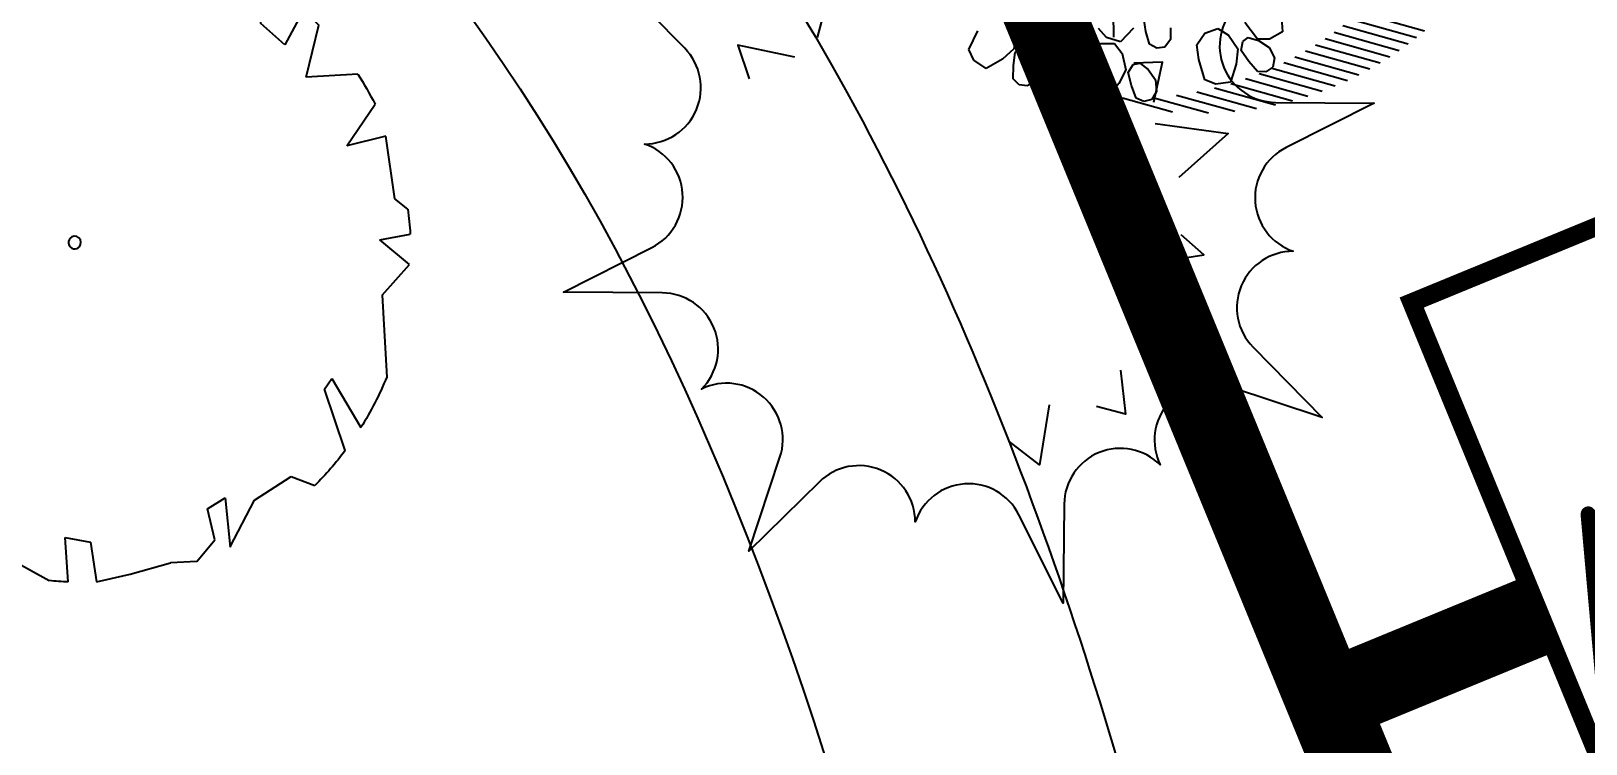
# Model space of a CAD drawing. Extents: x -809667 to 586099, y 3084146 to 3634412.
# Drawn here: x 381304.305 to 381307.657, y 3084290.553 to 3084292.09 of the extents above; entities that cross this region are included whole.
import ezdxf
from ezdxf.enums import TextEntityAlignment as Align

# ---------------------------------------------------------------- set-up
doc = ezdxf.new("R2010")
doc.units = 0
doc.header["$LTSCALE"] = 0.5
doc.header["$PDSIZE"] = 0.2
doc.linetypes.add('CONTINOUS', pattern=[0])
doc.layers.get('0').update_dxf_attribs({"linetype": 'CONTINUOUS'})
for name, color, linetype in [('EQUIP-箱柜', 3, 'CONTINUOUS'), ('TREE', 3, 'CONTINUOUS'), ('WIRE-动力', 2, 'CONTINUOUS'), ('文字', 7, 'CONTINUOUS')]:
    doc.layers.add(name, color=color, linetype=linetype)
doc.styles.add('_TEL_ATTDEF', font='GBENOR', dxfattribs={"width": 0.8, "height": 3, "bigfont": 'GBCBIG'})
doc.styles.add('_TEL_DIM', font='SIMPLEX', dxfattribs={"width": 0.8, "height": 3.5, "bigfont": 'HZTXT'})

# ---------------------------------------------------------------- blocks, each defined once
blk = doc.blocks.new('*E54')
at = {"layer": 'TREE', "color": 0}
blk.add_ellipse((-2.37, 3.565), major_axis=(2.696, 1.394), ratio=1, start_param=0.518575, end_param=0.519414, dxfattribs=at)
blk = doc.blocks.new('A$C4C586FE1')
at = {"layer": 'TREE', "color": 0}
for p, q in [((1294, 2743), (1192.9, 2818.9)), ((1417.9, 2836.2), (1388.9, 2616.6)), ((1786.8, 2659.7), (1417.9, 2836.2)), ((1100.1, 2800.7), (873.4, 2660.3)), ((1261.1, 2599.4), (1294, 2743)), ((1875, 2685.7), (1786.8, 2659.7)), ((2107.7, 2532.3), (1875, 2685.7)), ((873.4, 2660.3), (885.1, 2448.8)), ((1388.9, 2616.6), (1261.1, 2599.4)), ((570, 2555.2), (514.1, 2441.5)), ((785.3, 2557.2), (585.3, 2566.4)), ((841.8, 2435.9), (785.3, 2557.2)), ((2272.6, 2551), (2260.8, 2515.8)), ((2260.8, 2515.8), (2107.7, 2532.3)), ((2410.9, 2296.6), (2336, 2500.2)), ((514.1, 2441.5), (288.4, 2275.8)), ((885.1, 2448.8), (841.8, 2435.9)), ((2434.2, 2275.2), (2410.9, 2296.6)), ((288.4, 2275.8), (287.5, 2250.5)), ((287.5, 2250.5), (483.5, 2157.2)), ((2564.8, 2085.9), (2434.2, 2275.2)), ((483.5, 2157.2), (422.4, 2031.4)), ((208.1, 2079), (170.6, 1878.4)), ((329.8, 2135.9), (208.1, 2079)), ((422.4, 2031.4), (329.8, 2135.9)), ((2577.2, 1905.4), (2564.8, 2085.9)), ((2688, 2051.3), (2577.2, 1905.4)), ((170.6, 1878.4), (15.6, 1628.2)), ((2666.2, 1735.2), (2771.9, 1843.1)), ((2799.1, 1743.9), (2724.5, 1645.7)), ((2724.5, 1645.7), (2666.2, 1735.2)), ((2787.7, 1243.8), (2821.3, 1628.8)), ((5.9, 1547.3), (197.8, 1550.3)), ((197.8, 1550.3), (173.3, 1443)), ((173.3, 1443), (0, 1424.7)), ((0, 1424.7), (27, 1278.9)), ((27, 1278.9), (66.8, 1102)), ((2631.6, 1201.9), (2787.7, 1243.8)), ((2635, 1085.7), (2631.6, 1201.9)), ((67, 987.7), (66.8, 1102)), ((2775.3, 1105.3), (2635, 1085.7)), ((2702, 977.7), (2775.3, 1105.3)), ((67, 987.7), (157.2, 906.4)), ((2642.7, 701.9), (2702, 977.7)), ((157.2, 906.4), (291.2, 931.2)), ((291.2, 931.2), (334.9, 852.4)), ((334.9, 852.4), (122.2, 842.3)), ((122.7, 841.2), (319.7, 727.5)), ((319.7, 727.5), (413.9, 564.3)), ((413.9, 564.3), (369.3, 463.8)), ((2274.5, 500.5), (2371.1, 598.9)), ((2371.1, 598.9), (2562.8, 580.2)), ((2418.9, 412.8), (2274.5, 500.5)), ((2129.9, 415.1), (2351.7, 350.2)), ((2132, 192.5), (2129.9, 415.1)), ((513.2, 326.3), (782.8, 401.8)), ((827.4, 368.4), (609.7, 253.1)), ((782.8, 401.8), (827.4, 368.4)), ((1825.7, 254.4), (1999.5, 124.4)), ((1858.7, 85.1), (1825.7, 254.4)), ((1175.5, 133.3), (821.4, 131.7)), ((1175.5, 133.3), (1301.7, 9.6)), ((1301.7, 9.6), (1413.5, 131.8)), ((1413.5, 131.8), (1432.3, 0)), ((1587.1, 58.5), (1858.7, 85.1)), ((1540.1, 5.2), (1587.1, 58.5))]:
    blk.add_line(p, q, dxfattribs=at)
at = {"layer": 'TREE', "color": 0, "extrusion": (0, 0, -1)}
for major_axis, start_param, end_param in [((1003, 1003), -1.011805, -0.945114), ((1003, 1003), -1.426629, -1.413216), ((1003, 1003), -0.139248, -0.081961), ((839.1, 1143.7), 0.475418, 0.633835), ((1003, 1003), 0.553886, 0.636541), ((1003, 1003), 4.017991, 4.075425), ((1003, 1003), 1.314933, 1.417635), ((839.5, 1143.4), 3.200433, 3.340883), ((1003, 1003), 1.573401, 1.638153), ((839.3, 1143.5), 2.942836, 3.115157), ((1003, 1003), 1.829101, 1.934165), ((1003, 1003), 2.270337, 2.346427)]:
    blk.add_ellipse((1418.5, 1418.4), major_axis=major_axis, ratio=1, start_param=start_param, end_param=end_param, dxfattribs=at)
at = {"layer": 'TREE', "color": 0, "linetype": 'Continuous'}
for start_param, end_param in [(0.01341, 3.155003), (3.155003, 6.296595)]:
    blk.add_ellipse((1466.4, 1447.2), major_axis=(19.2, 19.2), ratio=1, start_param=start_param, end_param=end_param, dxfattribs=at)
at = {"layer": 'TREE', "color": 8, "linetype": 'CONTINOUS', "extrusion": (0, 0, -1), "xscale": 467.4085850556439, "yscale": 467.4085850556439, "zscale": -467.4085850556439, "rotation": 278.9250190116231}
blk.add_blockref('*E54', (-2892.7, 65.8), dxfattribs=at)
blk = doc.blocks.new('紫薇')
at = {"color": 0}
for p, q in [((-417.9, -265.7), (-392.8, -248.4)), ((-419, -283.1), (-417.9, -265.7)), ((-341.1, -260.1), (-345.5, -278)), ((-409.4, -302.5), (-419, -283.1)), ((-345.5, -278), (-360.1, -297.3)), ((-381.8, -302.1), (-409.4, -302.5)), ((-360.1, -297.3), (-381.8, -302.1)), ((-372.7, -318), (-361.1, -302.6)), ((-361.1, -302.6), (-347.5, -300.7)), ((-347.5, -300.7), (-339.8, -306.5)), ((-339.8, -306.5), (-339.4, -322)), ((-382.4, -334.9), (-372.7, -318)), ((-379.1, -346.5), (-382.4, -334.9)), ((-339.4, -322), (-343.8, -339.9)), ((-234.3, -348.8), (-238.2, -331.8)), ((-369.5, -353.8), (-379.1, -346.5)), ((-355.9, -351.9), (-369.5, -353.8)), ((-343.8, -339.9), (-355.9, -351.9)), ((-281, -370), (-266.4, -354)), ((-266.4, -354), (-245.8, -352.3)), ((-245.8, -352.3), (-228.6, -362.3)), ((-219.7, -364.7), (-234.3, -348.8)), ((-228.6, -362.3), (-226.2, -380.5)), ((-193.4, -356.6), (-219.7, -364.7)), ((-180.1, -369.4), (-173.3, -351.3)), ((-298.2, -395.2), (-281, -370)), ((-226.2, -380.5), (-232.9, -403.8)), ((-184.7, -388.3), (-180.1, -369.4)), ((-146.3, -382.2), (-154.5, -397.2)), ((-292.9, -411.8), (-298.2, -395.2)), ((-232.9, -403.8), (-251.4, -416.1)), ((-231.9, -409.1), (-219.9, -402.4)), ((-219.9, -402.4), (-210.6, -405.1)), ((-210.6, -405.1), (-204.6, -419.3)), ((-178.3, -398.5), (-184.7, -388.3)), ((-167, -402.8), (-178.3, -398.5)), ((-154.5, -397.2), (-167, -402.8)), ((-277, -426.4), (-292.9, -411.8)), ((-251.4, -416.1), (-277, -426.4)), ((-240.1, -447), (-237.1, -427.7)), ((-237.1, -427.7), (-231.9, -409.1)), ((-204.6, -419.3), (-202.3, -437.6)), ((-132.9, -443), (-125, -422.8)), ((-125, -422.8), (-106.5, -413.8)), ((-106.5, -413.8), (-86.8, -416.9)), ((-86.8, -416.9), (-78, -433.1)), ((-43.8, -458.8), (-48.1, -428.6)), ((-204, -490.6), (-257.4, -437.3)), ((-232.8, -456.6), (-240.1, -447)), ((-202.3, -437.6), (-209.3, -453.2)), ((-139.8, -472.8), (-132.9, -443)), ((-78, -433.1), (-75.8, -457.1)), ((-72.9, -461.7), (-64.2, -451.2)), ((-64.2, -451.2), (-54.6, -450.3)), ((-54.6, -450.3), (-43.8, -461.4)), ((4.8, -442.7), (-7.1, -467.6)), ((-221.2, -459.9), (-232.8, -456.6)), ((-209.3, -453.2), (-221.2, -459.9)), ((-159.1, -517.9), (-218.6, -458.4)), ((-124.5, -534.7), (-187, -472.3)), ((-128.9, -486.3), (-139.8, -472.8)), ((-88.6, -475.3), (-108.7, -494.2)), ((-75.8, -457.1), (-88.6, -475.3)), ((-71.1, -481), (-72.9, -461.7)), ((-28.7, -467.5), (-43.8, -458.8)), ((-43.8, -461.4), (-35.1, -477.6)), ((-7.1, -467.6), (-28.7, -467.5)), ((-94.9, -546.7), (-158.9, -482.7)), ((-68.3, -555.6), (-133.5, -490.4)), ((-108.7, -494.2), (-128.9, -486.3)), ((-43.8, -562.4), (-109.9, -496.4)), ((-66.9, -500), (-71.1, -481)), ((-35.9, -494.7), (-44.6, -505.2)), ((-35.1, -477.6), (-35.9, -494.7)), ((173.8, -567.9), (103.6, -497.7)), ((-21, -567.5), (-87.7, -500.8)), ((-56.6, -506.3), (-66.9, -500)), ((0.5, -571.4), (-66.8, -504.1)), ((-44.6, -505.2), (-56.6, -506.3)), ((20.9, -574.1), (-46.8, -506.4)), ((40.4, -576), (-27.7, -507.8)), ((59.1, -577), (-9.4, -508.5)), ((77.1, -577.3), (8.3, -508.5)), ((94.5, -577), (25.4, -507.9)), ((111.3, -576.2), (42, -506.8)), ((127.6, -574.8), (58.1, -505.2)), ((143.5, -572.9), (73.7, -503.1)), ((158.8, -570.6), (88.8, -500.6))]:
    blk.add_line(p, q, dxfattribs=at)
blk = doc.blocks.new('红枫')
at = {"color": 0}
blk.add_lwpolyline([(-560.8, 1274, 0.665495), (-107.3, 1346.8), (-4.4, 1771.7), (98.3, 1346.8, 0.665495), (551.8, 1274, 0.665495), (924, 1004.8), (1297.2, 1232.5), (1069.4, 859.4, 0.665495), (1338.6, 487.3, 0.665495), (1411.4, 33.8), (1836.3, -69.1), (1411.5, -171.9, 0.665495), (1338.7, -625.4, 0.665495), (1069.5, -997.6), (1297.3, -1370.6), (924.1, -1143, 0.665495), (551.9, -1412.2, 0.665495), (98.4, -1485), (-4.3, -1909.9), (-107.2, -1485, 0.665495), (-560.7, -1412.2, 0.665495), (-932.9, -1143), (-1306, -1370.8)], format="xyb", dxfattribs=at)
blk.add_lwpolyline([(-560.8, 1274, 0.665495), (-107.3, 1346.8), (-4.4, 1771.7), (98.3, 1346.8, 0.665495), (551.8, 1274, 0.665495), (924, 1004.8), (1297.2, 1232.5), (1069.4, 859.4, 0.665495), (1338.6, 487.3, 0.665495), (1411.4, 33.8), (1836.3, -69.1), (1411.5, -171.9, 0.665495), (1338.7, -625.4, 0.665495), (1069.5, -997.6), (1297.3, -1370.6), (924.1, -1143, 0.665495), (551.9, -1412.2, 0.665495), (98.4, -1485), (-4.3, -1909.9), (-107.2, -1485, 0.665495), (-560.7, -1412.2, 0.665495), (-932.9, -1143), (-1306, -1370.8)], format="xyb", dxfattribs=at)
for points in [[(-137.2, 807.8), (-20.4, 1111.2), (119.8, 854.5)], [(-230.6, 823.4), (-394.1, 901.2), (-417.4, 776.7)], [(462.3, 675.6), (477.9, 885.6), (368.9, 807.8)], [(-783.4, 496.6), (-869, 784.5), (-549.8, 714.5)], [(618.1, 675.6), (836.1, 807.8), (797.1, 527.8)], [(890.6, 411.1), (1085.2, 387.7), (1022.9, 271)], [(968.4, 68.8), (1217.6, -32.4), (1085.2, -141.3)], [(-892.4, -335.8), (-993.6, -483.6), (-845.7, -561.4)], [(-783.4, -678.1), (-892.4, -911.5), (-736.7, -895.9)]]:
    blk.add_lwpolyline(points, dxfattribs=at)
blk = doc.blocks.new('123213')
at = {"layer": '文字', "color": 8, "linetype": 'Continuous'}
for points, knots in [([(381894.0902, 3087161.4253), (381894.1217, 3087161.1251), (381894.153, 3087160.8276), (381894.2571, 3087159.9531), (381894.3406, 3087159.3938), (381894.5573, 3087158.4997), (381894.674, 3087158.1435), (381894.9693, 3087157.5101), (381895.1476, 3087157.2349), (381895.4947, 3087156.8656), (381895.6383, 3087156.7442), (381895.9791, 3087156.5077), (381896.1727, 3087156.3951), (381896.7929, 3087156.0698), (381897.2633, 3087155.8668), (381898.015, 3087155.4849), (381898.2971, 3087155.3283), (381898.7804, 3087154.9941), (381898.9873, 3087154.8236), (381899.3536, 3087154.4517), (381899.516, 3087154.2509), (381900.0785, 3087153.4275), (381900.3458, 3087152.7318), (381900.7486, 3087151.2961), (381900.8839, 3087150.5525), (381901.152, 3087149.1134), (381901.2851, 3087148.4179), (381901.5761, 3087147.4416), (381901.7017, 3087147.1076), (381902.0204, 3087146.4802), (381902.22, 3087146.2034), (381902.7123, 3087145.7084), (381903.002, 3087145.4928), (381903.9688, 3087144.941), (381904.7595, 3087144.6781), (381906.5317, 3087144.2868), (381907.5108, 3087144.1573), (381908.7935, 3087144.0113), (381909.071, 3087143.981), (381909.3494, 3087143.9506), (381909.3535, 3087143.9502), (381909.3576, 3087143.9497), (381909.3618, 3087143.9493), (381910.0186, 3087143.8776), (381910.6755, 3087143.8059), (381911.3324, 3087143.7342)], [0, 0, 0, 0, 0.809904, 0.809904, 2.429711, 2.429711, 3.66837, 3.66837, 4.926642, 4.926642, 5.673722, 5.673722, 6.420801, 6.420801, 7.887995, 7.887995, 8.767827, 8.767827, 9.468061, 9.468061, 10.168296, 10.168296, 12.19742, 12.19742, 14.226544, 14.226544, 16.255668, 16.255668, 17.461197, 17.461197, 18.836307, 18.836307, 20.211417, 20.211417, 22.844117, 22.844117, 25.476818, 25.476818, 26.19649, 26.19649, 26.19649, 26.207121, 26.207121, 26.207121, 27.904975, 27.904975, 27.904975, 27.904975]), ([(381893.4935, 3087161.3626), (381893.6975, 3087159.42), (381894.0535, 3087156.0303), (381900.9533, 3087154.4652), (381899.5151, 3087144.4202), (381906.1116, 3087143.7004), (381909.2843, 3087143.3542), (381909.2843, 3087143.3542), (381909.2843, 3087143.3542), (381909.2843, 3087143.3542), (381909.956, 3087143.2809), (381910.6276, 3087143.2076), (381911.2993, 3087143.1343)], [0, 0, 0, 0, 5.241042, 9.145642, 17.995634, 26.196498, 26.196498, 26.196498, 26.196498, 26.196498, 26.196498, 27.932578, 27.932578, 27.932578, 27.932578])]:
    blk.add_open_spline(points, degree=3, knots=knots, dxfattribs=at)
for name, p, xscale, yscale, zscale, rotation in [('紫薇', (381900.5226, 3087154.366), 0.00148055020779717, 0.00148055020779717, 0.00148055020779717, 29.3674748453732), ('红枫', (381900.21, 3087153.4058), 0.0004876369982957843, 0.0004876369982957843, 0.04876370063039211, 283.1089006423777), ('A$C4C586FE1', (381899.0072, 3087152.6064), 0.0005, 0.0005, 0.0005, 92.80541082498242)]:
    blk.add_blockref(name, p, dxfattribs=dict(at, xscale=xscale, yscale=yscale, zscale=zscale, rotation=rotation))
blk = doc.blocks.new('$equip$00002708')
for p, q in [((0.75, 0.6), (-0.75, 0.6)), ((0.75, 0), (0.75, 0.6))]:
    blk.add_line(p, q)
at = {"const_width": 0.04}
blk.add_lwpolyline([(-0.75, 0.6), (-0.75, 0), (0.75, 0), (0.75, 0.6), (-0.75, 0.6), (-0.75, 0)], dxfattribs=at)
for p in [(0, 0.6), (0.75, 0.3)]:
    blk.add_point(p)
at = {"color": 7, "style": '_TEL_DIM'}
blk.add_attdef('$TEXT$', text='', height=0.4, dxfattribs=at).set_placement((0, 0.3), align=Align.MIDDLE_CENTER)
at = {"color": 7, "style": '_TEL_DIM', "flags": 1}
for tag in ['REMARK', 'A']:
    blk.add_attdef(tag, text='', height=0.4, dxfattribs=at).set_placement((0, 0), align=Align.MIDDLE_CENTER)

msp = doc.modelspace()

# ---------------------------------------------------------------- linework, layer by layer
at = {"layer": 'WIRE-动力', "linetype": 'Continuous', "const_width": 0.175}
for points in [[(381309.8466, 3084283.9631), (381299.5317, 3084309.0443)], [(381307.562, 3084290.834), (381307.0992, 3084290.6437)]]:
    msp.add_lwpolyline(points, dxfattribs=at)

# ---------------------------------------------------------------- block references
at = {"layer": 'EQUIP-箱柜', "linetype": 'Continuous'}
ref = msp.add_blockref('$equip$00002708', (381308.122, 3084291.039), dxfattribs=dict(at, rotation=112.3554018016226))
ref.add_attrib('$TEXT$', 'AC', dxfattribs={"layer": '0', "color": 7, "height": 0.4, "rotation": 22.3554, "style": '_TEL_ATTDEF'}).set_placement((381307.8446, 3084290.9248), align=Align.MIDDLE_CENTER)
at = {"layer": '文字', "color": 8}
msp.add_blockref('123213', (-593.8497, -2861.6696), dxfattribs=at)

doc.saveas('drawing.dxf')
